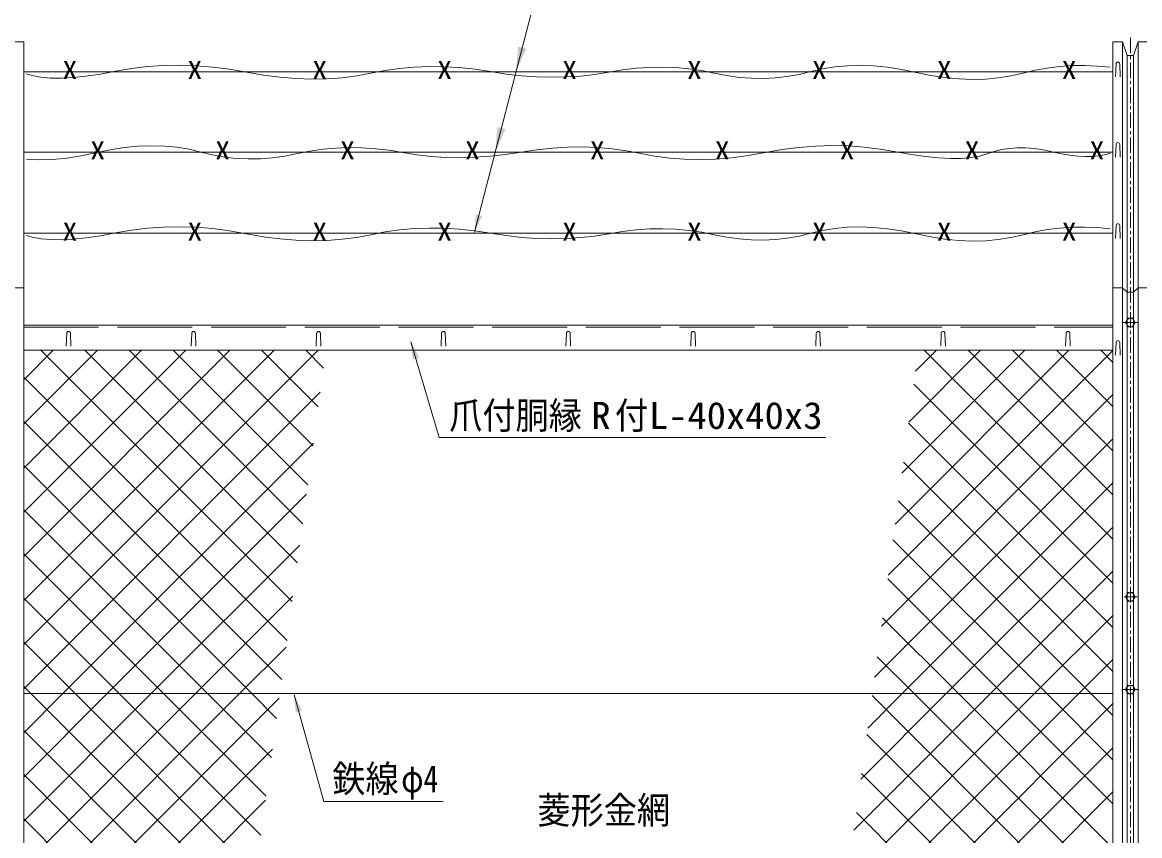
# Model space of a CAD drawing. Units: millimetres, scale not verified. Extents: x -4455 to 4455, y -3150 to 3150.
# Drawn here: x -3399 to -1610, y 431 to 1734 of the extents above; entities that cross this region are included whole.
import ezdxf
from ezdxf.enums import TextEntityAlignment as Align

# ---------------------------------------------------------------- set-up
doc = ezdxf.new("R2010")
doc.units = ezdxf.units.MM
doc.header["$LTSCALE"] = 20
doc.linetypes.add('DASHED', pattern=[7.5, 6, -1.5])
doc.linetypes.add('USER1', pattern=[2, 1.25, -0.25, 0.25, -0.25])
for name, color, linetype, lineweight in [('0-0_1部材', 3, 'Continuous', 18), ('0-3_6文字', 3, 'Continuous', 18), ('0-8_中心線', 1, 'USER1', 18), ('0-9_8部品', 3, 'Continuous', 18), ('0-A_2網', 4, 'Continuous', 18)]:
    doc.layers.add(name, color=color, linetype=linetype, lineweight=lineweight)
doc.styles.add('ＭＳ ゴシック', font='')
doc.styles.get('ＭＳ ゴシック').set_extended_font_data('MS Gothic')

msp = doc.modelspace()

# ---------------------------------------------------------------- linework, layer by layer
at = {"layer": '0-0_1部材', "color": 7}
for p, q in [((-3412.15, 1702.15), (-3396.65, 1702.15)), ((-3396.65, 1702.15), (-3396.65, -851.56)), ((-1652.65, 1702.15), (-1652.65, -851.56)), ((-1612.15, 1702.15), (-1596.65, 1702.15)), ((-3412.15, 1308.44), (-3396.65, 1308.44)), ((-1637.15, 1308.44), (-1652.65, 1308.44)), ((-1629.65, 1301.21), (-1637.15, 1308.44)), ((-1619.65, 1301.21), (-1612.15, 1308.44)), ((-1612.15, 1308.44), (-1596.65, 1308.44)), ((-1629.65, 1301.21), (-1619.65, 1301.21)), ((-3396.65, 1248.44), (-1652.65, 1248.44)), ((-3396.65, 1208.44), (-1652.65, 1208.44)), ((-3396.65, 658.44), (-1652.65, 658.44))]:
    msp.add_line(p, q, dxfattribs=at)
at = {"layer": '0-0_1部材'}
for p, q in [((-1637.15, 1702.15), (-1637.15, -851.56)), ((-1612.15, 1702.15), (-1612.15, -851.56)), ((-1648.4, 1646.39), (-1647.65, 1666.89)), ((-1640.9, 1646.39), (-1641.65, 1666.89)), ((-1629.65, 1680.65), (-1629.65, -851.56)), ((-1619.65, 1680.65), (-1619.65, -851.56)), ((-1648.4, 1517.54), (-1647.65, 1538.04)), ((-1640.9, 1517.54), (-1641.65, 1538.04)), ((-1648.4, 1387.64), (-1647.65, 1408.14)), ((-1640.9, 1387.64), (-1641.65, 1408.14)), ((-3328.4, 1214.94), (-3327.65, 1235.44)), ((-3320.9, 1214.94), (-3321.65, 1235.44)), ((-3128.4, 1214.94), (-3127.65, 1235.44)), ((-3120.9, 1214.94), (-3121.65, 1235.44)), ((-2928.4, 1214.94), (-2927.65, 1235.44)), ((-2920.9, 1214.94), (-2921.65, 1235.44)), ((-2728.4, 1214.94), (-2727.65, 1235.44)), ((-2720.9, 1214.94), (-2721.65, 1235.44)), ((-2528.4, 1214.94), (-2527.65, 1235.44)), ((-2520.9, 1214.94), (-2521.65, 1235.44)), ((-2328.4, 1214.94), (-2327.65, 1235.44)), ((-2320.9, 1214.94), (-2321.65, 1235.44)), ((-2128.4, 1214.94), (-2127.65, 1235.44)), ((-2120.9, 1214.94), (-2121.65, 1235.44)), ((-1928.4, 1214.94), (-1927.65, 1235.44)), ((-1920.9, 1214.94), (-1921.65, 1235.44)), ((-1728.4, 1214.94), (-1727.65, 1235.44)), ((-1720.9, 1214.94), (-1721.65, 1235.44)), ((-1648.4, 1200.39), (-1647.65, 1220.89)), ((-1640.9, 1200.39), (-1641.65, 1220.89))]:
    msp.add_line(p, q, dxfattribs=at)
at = {"layer": '0-0_1部材', "color": 1}
for p, q in [((-3396.65, 1654.44), (-1652.65, 1654.44)), ((-1677.68, 1663.61), (-1657.15, 1661.66)), ((-3396.65, 1525.59), (-1652.65, 1525.59)), ((-3396.65, 1395.69), (-1652.65, 1395.69)), ((-1677.68, 1404.85), (-1657.15, 1402.9))]:
    msp.add_line(p, q, dxfattribs=at)
at = {"layer": '0-0_1部材', "color": 1, "linetype": 'DASHED'}
msp.add_line((-3396.65, 1245.44), (-1652.65, 1245.44), dxfattribs=at)
at = {"layer": '0-0_1部材', "color": 7}
for points in [[(-1629.65, 1680.65), (-1637.15, 1702.15), (-1652.65, 1702.15)], [(-1629.65, 1680.65), (-1619.65, 1680.65), (-1612.15, 1702.15)]]:
    msp.add_lwpolyline(points, dxfattribs=at)
at = {"layer": '0-0_1部材', "color": 1}
for points in [[(-3392.15, 1651.16), (-3382.9, 1648.33), (-3369.11, 1645.8), (-3353.55, 1644.44), (-3336.24, 1644.25), (-3317.18, 1645.23), (-3296.36, 1647.37), (-3273.78, 1650.68), (-3249.45, 1655.15), (-3224.12, 1659.56), (-3198.53, 1662.66), (-3172.7, 1664.45), (-3146.62, 1664.94), (-3120.29, 1664.12), (-3093.71, 1661.99), (-3066.88, 1658.56), (-3039.8, 1653.82), (-3012.89, 1649.07), (-2986.55, 1645.63), (-2960.78, 1643.48), (-2935.59, 1642.63), (-2910.98, 1643.08), (-2886.94, 1644.83), (-2863.47, 1647.88), (-2840.58, 1652.22), (-2817.82, 1656.63), (-2794.73, 1659.86), (-2771.32, 1661.92), (-2747.58, 1662.81), (-2723.51, 1662.52), (-2699.12, 1661.06), (-2674.41, 1658.42), (-2649.37, 1654.62), (-2624.35, 1650.76), (-2599.71, 1647.98), (-2575.45, 1646.27), (-2551.56, 1645.63), (-2528.04, 1646.07), (-2504.91, 1647.58), (-2482.14, 1650.16)], [(-2482.14, 1650.16), (-2459.75, 1653.82), (-2437.69, 1657.46), (-2415.9, 1660.01), (-2394.38, 1661.46), (-2373.14, 1661.81), (-2352.18, 1661.06), (-2331.49, 1659.21), (-2311.08, 1656.27), (-2290.94, 1652.22), (-2271.02, 1648.24), (-2251.28, 1645.48), (-2231.72, 1643.94), (-2212.33, 1643.63), (-2193.12, 1644.54), (-2174.08, 1646.68), (-2155.21, 1650.04), (-2136.52, 1654.62), (-2117.61, 1659.14), (-2098.07, 1662.33), (-2077.91, 1664.19), (-2057.12, 1664.7), (-2035.7, 1663.89), (-2013.66, 1661.73), (-1991, 1658.24), (-1967.71, 1653.42), (-1944.38, 1648.59), (-1921.6, 1645.1), (-1899.38, 1642.95), (-1877.7, 1642.13), (-1856.57, 1642.65), (-1836, 1644.51), (-1815.97, 1647.69), (-1796.49, 1652.22), (-1777.19, 1656.86), (-1757.69, 1660.41), (-1737.99, 1662.86), (-1718.09, 1664.21), (-1697.99, 1664.45), (-1677.68, 1663.61)], [(-3235.64, 1532.88), (-3258.3, 1529.39), (-3281.59, 1524.57), (-3304.92, 1519.74), (-3327.7, 1516.25), (-3349.92, 1514.1), (-3371.6, 1513.28), (-3392.15, 1513.79)], [(-2385.83, 1519.02), (-2408.72, 1523.37), (-2431.48, 1527.78), (-2454.57, 1531.01), (-2477.98, 1533.07), (-2501.72, 1533.95), (-2525.79, 1533.67), (-2550.18, 1532.21), (-2574.89, 1529.57), (-2599.93, 1525.77), (-2624.95, 1521.91), (-2649.59, 1519.12), (-2673.85, 1517.41), (-2697.74, 1516.78), (-2721.26, 1517.21), (-2744.4, 1518.72), (-2767.16, 1521.31), (-2789.55, 1524.97), (-2811.61, 1528.61), (-2833.4, 1531.16), (-2854.92, 1532.61), (-2876.16, 1532.96), (-2897.12, 1532.21), (-2917.81, 1530.36), (-2938.22, 1527.41), (-2958.36, 1523.37), (-2978.28, 1519.39), (-2998.02, 1516.63), (-3017.58, 1515.09), (-3036.97, 1514.78), (-3056.18, 1515.69), (-3075.22, 1517.83), (-3094.09, 1521.18), (-3112.78, 1525.77), (-3131.69, 1530.29), (-3151.23, 1533.48), (-3171.39, 1535.33), (-3192.18, 1535.85), (-3213.6, 1535.03), (-3235.64, 1532.88)], [(-1657.15, 1523.85), (-1665.91, 1521.28), (-1675.31, 1519.58), (-1685.57, 1518.68), (-1696.68, 1518.59), (-1708.66, 1519.29), (-1721.5, 1520.8), (-1735.19, 1523.11), (-1749.75, 1526.22), (-1764.5, 1529.25), (-1778.77, 1531.3), (-1792.56, 1532.38), (-1805.87, 1532.48), (-1818.71, 1531.62), (-1831.07, 1529.77), (-1842.95, 1526.96), (-1854.35, 1523.17), (-1866.4, 1519.48), (-1880.19, 1516.95), (-1895.75, 1515.59), (-1913.06, 1515.4), (-1932.12, 1516.37), (-1952.94, 1518.52), (-1975.52, 1521.83), (-1999.85, 1526.3), (-2025.18, 1530.71), (-2050.77, 1533.81), (-2076.6, 1535.6), (-2102.68, 1536.09), (-2129.01, 1535.27), (-2155.59, 1533.14), (-2182.42, 1529.71), (-2209.5, 1524.97), (-2236.41, 1520.22), (-2262.75, 1516.78), (-2288.52, 1514.63), (-2313.71, 1513.78), (-2338.32, 1514.23), (-2362.36, 1515.98), (-2385.83, 1519.02)], [(-3392.15, 1392.41), (-3382.9, 1389.57), (-3369.11, 1387.05), (-3353.55, 1385.69), (-3336.24, 1385.5), (-3317.18, 1386.47), (-3296.36, 1388.61), (-3273.78, 1391.92), (-3249.45, 1396.4), (-3224.12, 1400.8), (-3198.53, 1403.9), (-3172.7, 1405.7), (-3146.62, 1406.18), (-3120.29, 1405.36), (-3093.71, 1403.24), (-3066.88, 1399.8), (-3039.8, 1395.06), (-3012.89, 1390.32), (-2986.55, 1386.87), (-2960.78, 1384.73), (-2935.59, 1383.88), (-2910.98, 1384.33), (-2886.94, 1386.07), (-2863.47, 1389.12), (-2840.58, 1393.46), (-2817.82, 1397.87), (-2794.73, 1401.1), (-2771.32, 1403.16), (-2747.58, 1404.05), (-2723.51, 1403.76), (-2699.12, 1402.3), (-2674.41, 1399.67), (-2649.37, 1395.86), (-2624.35, 1392), (-2599.71, 1389.22), (-2575.45, 1387.51), (-2551.56, 1386.87), (-2528.04, 1387.31), (-2504.91, 1388.82), (-2482.14, 1391.4)], [(-2482.14, 1391.4), (-2459.75, 1395.06), (-2437.69, 1398.71), (-2415.9, 1401.25), (-2394.38, 1402.7), (-2373.14, 1403.05), (-2352.18, 1402.3), (-2331.49, 1400.46), (-2311.08, 1397.51), (-2290.94, 1393.46), (-2271.02, 1389.48), (-2251.28, 1386.72), (-2231.72, 1385.19), (-2212.33, 1384.88), (-2193.12, 1385.79), (-2174.08, 1387.92), (-2155.21, 1391.28), (-2136.52, 1395.86), (-2117.61, 1400.39), (-2098.07, 1403.58), (-2077.91, 1405.43), (-2057.12, 1405.95), (-2035.7, 1405.13), (-2013.66, 1402.98), (-1991, 1399.49), (-1967.71, 1394.66), (-1944.38, 1389.84), (-1921.6, 1386.35), (-1899.38, 1384.19), (-1877.7, 1383.38), (-1856.57, 1383.9), (-1836, 1385.75), (-1815.97, 1388.94), (-1796.49, 1393.46), (-1777.19, 1398.11), (-1757.69, 1401.65), (-1737.99, 1404.1), (-1718.09, 1405.45), (-1697.99, 1405.7), (-1677.68, 1404.85)]]:
    msp.add_lwpolyline(points, dxfattribs=at)
at = {"layer": '0-0_1部材'}
for centre in [(-1644.65, 1666.89), (-1644.65, 1538.04), (-1644.65, 1408.14), (-3324.65, 1235.44), (-3124.65, 1235.44), (-2924.65, 1235.44), (-2724.65, 1235.44), (-2524.65, 1235.44), (-2324.65, 1235.44), (-2124.65, 1235.44), (-1924.65, 1235.44), (-1724.65, 1235.44), (-1644.65, 1220.89)]:
    msp.add_arc(centre, 3, 0, 180, dxfattribs=at)
at = {"layer": '0-3_6文字', "color": 7}
for points in [[(-1857.32, 1783.33), (-2575.08, 1783.33), (-2674.75, 1397.62)], [(-2112.45, 1068.46), (-2731.29, 1068.46), (-2776.64, 1221.71)], [(-2724.95, 485.95), (-2916.09, 485.95), (-2963.6, 656.52)]]:
    msp.add_lwpolyline(points, dxfattribs=at)
at = {"layer": '0-3_6文字', "color": 1}
for points in [[(-2591.93, 1691.5), (-2604.84, 1694.84), (-2608.39, 1654.44)], [(-2625.22, 1562.65), (-2638.13, 1565.99), (-2641.69, 1525.59)]]:
    msp.add_solid(points, dxfattribs=at)
at = {"layer": '0-3_6文字', "color": 7}
for points in [[(-2675.25, 1395.69), (-2672.79, 1426.04), (-2662.71, 1423.43)], [(-2777.21, 1223.63), (-2763.7, 1196.34), (-2773.69, 1193.39)], [(-2964.14, 658.44), (-2951.07, 630.94), (-2961.11, 628.15)]]:
    msp.add_solid(points, dxfattribs=at)
at = {"layer": '0-8_中心線'}
msp.add_line((-1624.65, 1709.39), (-1624.65, -904.52), dxfattribs=at)
at = {"layer": '0-9_8部品', "color": 1, "linetype": 'USER1'}
for p, q in [((-1638.09, 1252.89), (-1611.21, 1252.89)), ((-1634.78, 813.44), (-1613.99, 813.44)), ((-1638.09, 664.87), (-1611.21, 664.87))]:
    msp.add_line(p, q, dxfattribs=at)
at = {"layer": '0-9_8部品'}
for points in [[(-1616.82, 1252.89), (-1620.74, 1259.68), (-1628.58, 1259.68), (-1632.5, 1252.89), (-1628.58, 1246.1), (-1620.74, 1246.1)], [(-1616.81, 813.44), (-1620.73, 820.23), (-1628.57, 820.23), (-1632.49, 813.44), (-1628.57, 806.65), (-1620.73, 806.65)], [(-1616.82, 664.87), (-1620.74, 671.66), (-1628.58, 671.66), (-1632.5, 664.87), (-1628.58, 658.08), (-1620.74, 658.08)]]:
    msp.add_lwpolyline(points, close=True, dxfattribs=at)
for centre in [(-1624.66, 1252.89), (-1624.65, 813.44), (-1624.66, 664.87)]:
    msp.add_circle(centre, 6.8, dxfattribs=at)
at = {"layer": '0-A_2網'}
for p, q in [((-3396.65, 1161.17), (-3349.37, 1208.44)), ((-3396.65, 1090.46), (-3278.66, 1208.44)), ((-3396.65, 1019.75), (-3207.95, 1208.44)), ((-3396.65, 949.03), (-3137.24, 1208.44)), ((-3396.65, 878.32), (-3066.53, 1208.44)), ((-3396.65, 807.61), (-2995.82, 1208.44)), ((-3396.65, 736.9), (-2925.11, 1208.44)), ((-2966.65, 805.82), (-3369.28, 1208.44)), ((-2958.29, 868.17), (-3298.56, 1208.44)), ((-2949.93, 930.52), (-3227.85, 1208.44)), ((-2941.57, 992.87), (-3157.14, 1208.44)), ((-2933.22, 1055.23), (-3086.43, 1208.44)), ((-2924.86, 1117.58), (-3015.72, 1208.44)), ((-2916.5, 1179.93), (-2945.01, 1208.44)), ((-2012.45, 848.31), (-1652.65, 1208.11)), ((-2001.5, 929.97), (-1723.03, 1208.44)), ((-1990.56, 1011.62), (-1793.74, 1208.44)), ((-1979.61, 1093.28), (-1864.45, 1208.44)), ((-1968.67, 1174.94), (-1935.16, 1208.44)), ((-1652.65, 906.03), (-1955.06, 1208.44)), ((-1652.65, 976.74), (-1884.35, 1208.44)), ((-1652.65, 1047.45), (-1813.64, 1208.44)), ((-1652.65, 1118.16), (-1742.93, 1208.44)), ((-1652.65, 1188.87), (-1672.22, 1208.44)), ((-2975.01, 743.47), (-3396.65, 1165.11)), ((-1652.65, 835.32), (-1971.46, 1154.13)), ((-3396.65, 666.19), (-2921.7, 1141.14)), ((-2023.4, 766.65), (-1652.65, 1137.4)), ((-2983.37, 681.11), (-3396.65, 1094.4)), ((-1652.65, 764.61), (-1979.81, 1091.77)), ((-3333.69, 658.44), (-2932.65, 1059.49)), ((-2034.34, 685), (-1652.65, 1066.69)), ((-3031.41, 658.44), (-3396.65, 1023.69)), ((-1652.65, 693.9), (-1988.17, 1029.42)), ((-1990.19, 658.44), (-1652.65, 995.98)), ((-3262.98, 658.44), (-2943.59, 977.83)), ((-1687.9, 658.44), (-1996.53, 967.07)), ((-3102.12, 658.44), (-3396.65, 952.98)), ((-1919.47, 658.44), (-1652.65, 925.27)), ((-3192.27, 658.44), (-2954.54, 896.17)), ((-1758.61, 658.44), (-2004.89, 904.72)), ((-3172.83, 658.44), (-3396.65, 882.26)), ((-1829.33, 658.44), (-2013.25, 842.37)), ((-1848.76, 658.44), (-1652.65, 854.56)), ((-3243.54, 658.44), (-3396.65, 811.55)), ((-3121.56, 658.44), (-2965.48, 814.52)), ((-1900.04, 658.44), (-2021.61, 780.01)), ((-1778.05, 658.44), (-1652.65, 783.85)), ((-3314.25, 658.44), (-3396.65, 740.84)), ((-3050.85, 658.44), (-2976.43, 732.86)), ((-1970.75, 658.44), (-2029.96, 717.66)), ((-3396.65, 595.48), (-3333.69, 658.44)), ((-3396.65, 524.77), (-3262.98, 658.44)), ((-3396.65, 454.06), (-3192.27, 658.44)), ((-3396.65, 383.35), (-3121.56, 658.44)), ((-3396.65, 312.64), (-3050.85, 658.44)), ((-3396.65, 241.93), (-2987.38, 651.2)), ((-3025.16, 369.35), (-3314.25, 658.44)), ((-3016.8, 431.7), (-3243.54, 658.44)), ((-3008.44, 494.06), (-3172.83, 658.44)), ((-3000.08, 556.41), (-3102.12, 658.44)), ((-2991.73, 618.76), (-3031.41, 658.44)), ((-2078.13, 358.37), (-1778.05, 658.44)), ((-2067.18, 440.03), (-1848.76, 658.44)), ((-2056.24, 521.68), (-1919.47, 658.44)), ((-2045.29, 603.34), (-1990.19, 658.44)), ((-1652.65, 269.64), (-2038.32, 655.31)), ((-1652.65, 340.35), (-1970.75, 658.44)), ((-1652.65, 411.06), (-1900.04, 658.44)), ((-1652.65, 481.77), (-1829.33, 658.44)), ((-1652.65, 552.48), (-1758.61, 658.44)), ((-1652.65, 623.19), (-1687.9, 658.44)), ((-2100.02, 195.06), (-1652.65, 642.43)), ((-3041.88, 244.65), (-3396.65, 599.42)), ((-1652.65, 198.92), (-2046.68, 592.96)), ((-3396.65, 171.22), (-2998.32, 569.54)), ((-2110.97, 113.4), (-1652.65, 571.71)), ((-3050.23, 182.29), (-3396.65, 528.71)), ((-1652.65, 128.21), (-2055.04, 530.6)), ((-2085.21, 68.44), (-1652.65, 501)), ((-3396.65, 100.51), (-3009.27, 487.89)), ((-1663.59, 68.44), (-2063.4, 468.25)), ((-3058.59, 119.94), (-3396.65, 458))]:
    msp.add_line(p, q, dxfattribs=at)
for points in [[(-2089.07, 276.71), (-1707.34, 658.44), (-1652.65, 713.14)], [(-3033.52, 307), (-3384.96, 658.44), (-3396.65, 670.13)]]:
    msp.add_lwpolyline(points, dxfattribs=at)

# ---------------------------------------------------------------- texts
at = {"layer": '0-0_1部材', "color": 1, "style": 'ＭＳ ゴシック', "width": 1.2}
for p in [(-3334.47, 1634.17), (-3134.47, 1634.17), (-2934.47, 1634.17), (-2734.47, 1634.17), (-2534.47, 1634.17), (-2334.47, 1634.17), (-2134.47, 1634.17), (-1934.47, 1634.17), (-1734.47, 1634.17), (-3289.96, 1505.32), (-3089.96, 1505.32), (-2889.96, 1505.32), (-2689.96, 1505.32), (-2489.96, 1505.32), (-2289.96, 1505.32), (-2089.96, 1505.32), (-1889.96, 1505.32), (-1689.96, 1505.32), (-3334.47, 1375.41), (-3134.47, 1375.41), (-2934.47, 1375.41), (-2734.47, 1375.41), (-2534.47, 1375.41), (-2334.47, 1375.41), (-2134.47, 1375.41), (-1934.47, 1375.41), (-1734.47, 1375.41)]:
    msp.add_text('X', height=28.89, dxfattribs=at).set_placement(p, align=Align.BOTTOM_LEFT)
at = {"layer": '0-0_1部材', "style": 'ＭＳ ゴシック'}
for s, width, p in [('鉄線', 0.9, (-2902.51, 487.53)), ('φ4', 0.8, (-2792.18, 487.53))]:
    msp.add_text(s, height=43.26, dxfattribs=dict(at, width=width)).set_placement(p, align=Align.BOTTOM_LEFT)
at = {"layer": '0-3_6文字', "style": 'ＭＳ ゴシック'}
for s, width, p in [('爪付胴縁  付', 0.9, (-2715.35, 1069.39)), ('R', 1.05, (-2487.93, 1069.39)), ('L-40x40x3', 1.05, (-2395.73, 1069.39)), ('菱形金網', 0.9, (-2574.08, 437.21))]:
    msp.add_text(s, height=43.26, dxfattribs=dict(at, width=width)).set_placement(p, align=Align.BOTTOM_LEFT)

doc.saveas('drawing.dxf')
